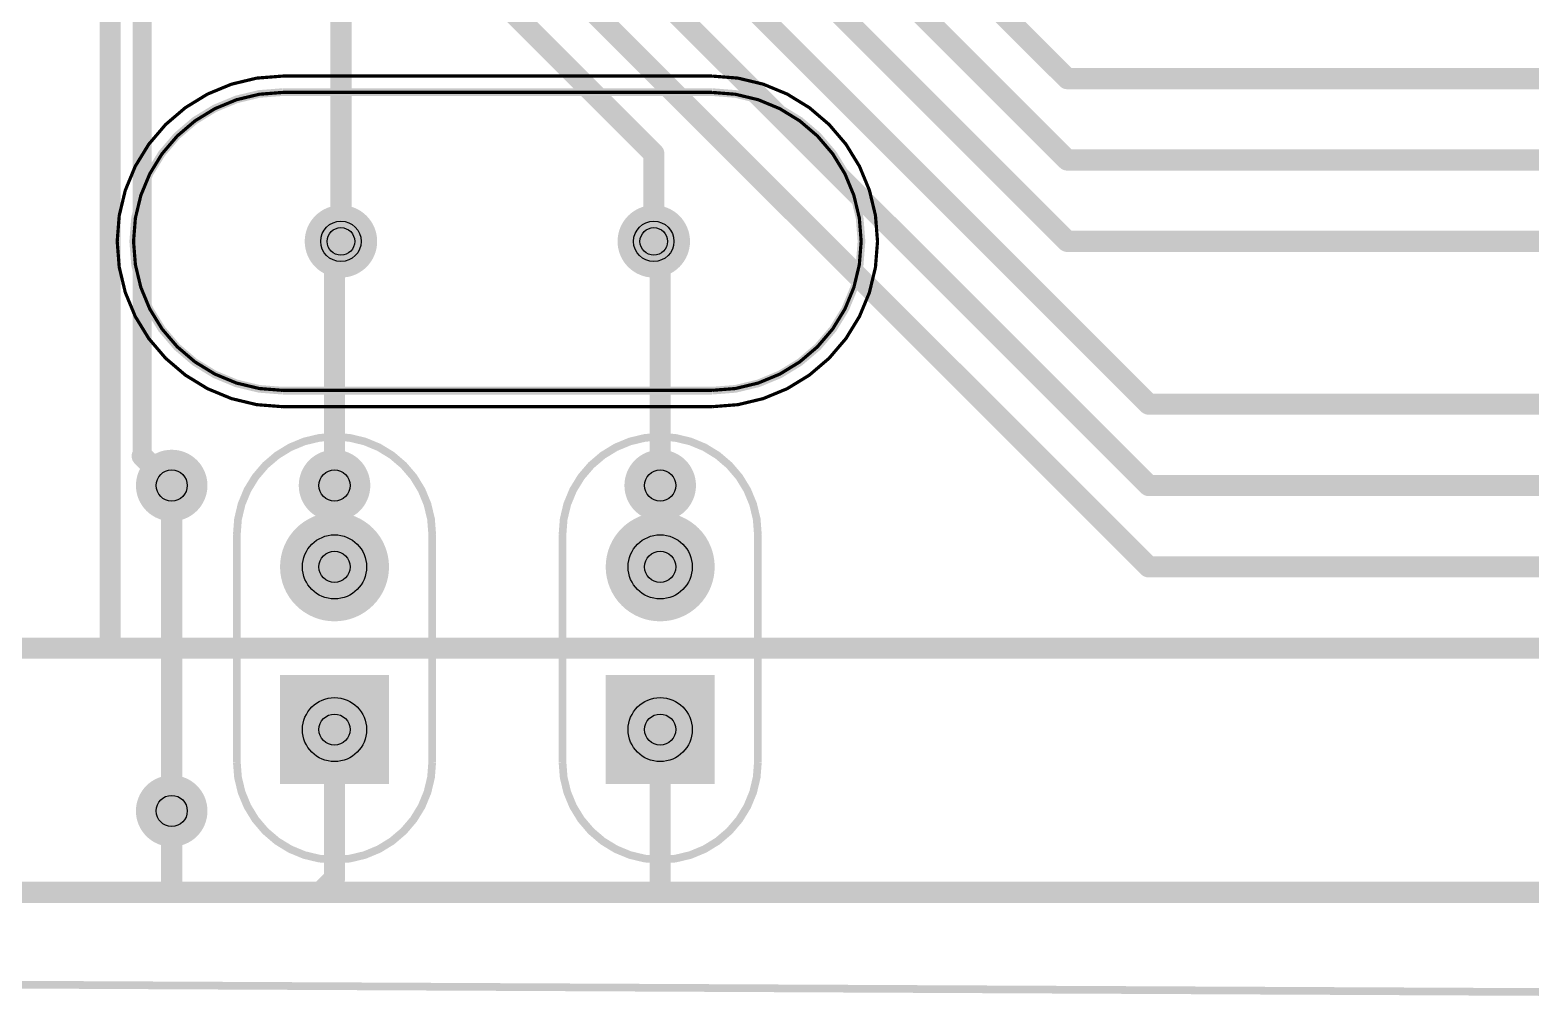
# Model space of a CAD drawing. Extents: x -0.1 to 82.8, y -0.1 to 80.9.
# Drawn here: x 36 to 59.41, y -0.06 to 15.13 of the extents above; entities that cross this region are included whole.
import ezdxf

# ---------------------------------------------------------------- set-up
doc = ezdxf.new("R2010")
doc.units = 0
for name, color, linetype in [('Contorno_da_Placa', 21, 'CONTINUOUS'), ('Furação_Inferior', 12, 'CONTINUOUS'), ('Furação_Superior', 11, 'CONTINUOUS'), ('Inferior', 10, 'CONTINUOUS'), ('Montagem_Inferior', 19, 'CONTINUOUS'), ('Montagem_Superior', 2, 'CONTINUOUS'), ('Máscara_Inferior', 15, 'CONTINUOUS'), ('Máscara_Superior', 6, 'CONTINUOUS'), ('Serigrafia_Superior', 3, 'CONTINUOUS'), ('Superior', 9, 'CONTINUOUS'), ('Top_Comp_Outline', 4, 'CONTINUOUS'), ('Top_Courtyard', 5, 'CONTINUOUS'), ('Top_Terminals', 8, 'CONTINUOUS')]:
    doc.layers.add(name, color=color, linetype=linetype)

msp = doc.modelspace()

# ---------------------------------------------------------------- linework, layer by layer
at = {"layer": 'Contorno_da_Placa', "linetype": 'CONTINUOUS', "const_width": 0.12}
msp.add_lwpolyline([(0, 80.8033), (82.7633, 80.8033), (82.7633, 0), (0.1067, 0.3967), (0, 80.8033)], dxfattribs=at)
at = {"layer": 'Furação_Inferior'}
for centre, radius in [((40.8467, 11.8267), 0.315), ((45.7267, 11.8267), 0.315), ((38.2067, 8.0167), 0.2428), ((40.7467, 8.0167), 0.2428), ((45.8267, 8.0167), 0.2428), ((40.7467, 6.7467), 0.5), ((45.8267, 6.7467), 0.5), ((40.7467, 6.7467), 0.2428), ((45.8267, 6.7467), 0.2428), ((40.7467, 4.2067), 0.5), ((45.8267, 4.2067), 0.5), ((40.7467, 4.2067), 0.2428), ((45.8267, 4.2067), 0.2428), ((38.2067, 2.9367), 0.2428)]:
    msp.add_circle(centre, radius, dxfattribs=at)
at = {"layer": 'Furação_Superior'}
for centre, radius in [((40.8467, 11.8267), 0.315), ((45.7267, 11.8267), 0.315), ((38.2067, 8.0167), 0.2428), ((40.7467, 8.0167), 0.2428), ((45.8267, 8.0167), 0.2428), ((40.7467, 6.7467), 0.5), ((45.8267, 6.7467), 0.5), ((40.7467, 6.7467), 0.2428), ((45.8267, 6.7467), 0.2428), ((40.7467, 4.2067), 0.5), ((45.8267, 4.2067), 0.5), ((40.7467, 4.2067), 0.2428), ((45.8267, 4.2067), 0.2428), ((38.2067, 2.9367), 0.2428)]:
    msp.add_circle(centre, radius, dxfattribs=at)
at = {"layer": 'Inferior', "linetype": 'CONTINUOUS'}
for points, const_width in [([(40.5892, 11.8267, 1), (41.1042, 11.8267, 1), (40.5892, 11.8267, 1)], 0.515), ([(45.4692, 11.8267, 1), (45.9842, 11.8267, 1), (45.4692, 11.8267, 1)], 0.515), ([(37.9527, 8.0167, 1), (38.4607, 8.0167, 1), (37.9527, 8.0167, 1)], 0.508), ([(40.4927, 8.0167, 1), (41.0007, 8.0167, 1), (40.4927, 8.0167, 1)], 0.508), ([(45.5727, 8.0167, 1), (46.0807, 8.0167, 1), (45.5727, 8.0167, 1)], 0.508), ([(38.1242, 8.0167, 1), (38.2892, 8.0167, 1), (38.1242, 8.0167, 1)], 0.165), ([(40.3467, 6.7467, 1), (41.1467, 6.7467, 1), (40.3467, 6.7467, 1)], 0.8), ([(45.4267, 6.7467, 1), (46.2267, 6.7467, 1), (45.4267, 6.7467, 1)], 0.8), ([(40.4927, 6.7467, 1), (41.0007, 6.7467, 1), (40.4927, 6.7467, 1)], 0.508), ([(45.5727, 6.7467, 1), (46.0807, 6.7467, 1), (45.5727, 6.7467, 1)], 0.508), ([(40.4927, 4.2067, 1), (41.0007, 4.2067, 1), (40.4927, 4.2067, 1)], 0.508), ([(45.5727, 4.2067, 1), (46.0807, 4.2067, 1), (45.5727, 4.2067, 1)], 0.508), ([(37.9527, 2.9367, 1), (38.4607, 2.9367, 1), (37.9527, 2.9367, 1)], 0.508), ([(38.1242, 2.9367, 1), (38.2892, 2.9367, 1), (38.1242, 2.9367, 1)], 0.165)]:
    msp.add_lwpolyline(points, format="xyb", dxfattribs=dict(at, const_width=const_width))
at = {"layer": 'Inferior', "linetype": 'CONTINUOUS', "const_width": 0.33}
msp.add_lwpolyline([(38.2067, 2.9367), (38.2067, 8.0167)], dxfattribs=at)
at = {"layer": 'Inferior'}
for points in [[(39.9467, 5.0067), (41.5467, 5.0067), (39.9467, 3.4067), (41.5467, 3.4067)], [(45.0267, 5.0067), (46.6267, 5.0067), (45.0267, 3.4067), (46.6267, 3.4067)]]:
    msp.add_solid(points, dxfattribs=at)
at = {"layer": 'Montagem_Inferior', "linetype": 'CONTINUOUS', "const_width": 0.12}
msp.add_lwpolyline([(0, 80.8033), (82.7633, 80.8033), (82.7633, 0), (0.1067, 0.3967), (0, 80.8033)], dxfattribs=at)
at = {"layer": 'Montagem_Superior', "linetype": 'CONTINUOUS', "const_width": 0.12}
for points in [[(0, 80.8033), (82.7633, 80.8033), (82.7633, 0), (0.1067, 0.3967), (0, 80.8033)], [(39.9367, 14.1567), (39.5722, 14.128), (39.2167, 14.0426), (38.8789, 13.9027), (38.5671, 13.7117), (38.2891, 13.4742), (38.0517, 13.1962), (37.8606, 12.8845), (37.7207, 12.5467), (37.6354, 12.1912), (37.6067, 11.8267), (37.6354, 11.4622), (37.7207, 11.1067), (37.8606, 10.7689), (38.0517, 10.4571), (38.2891, 10.1791), (38.5671, 9.9417), (38.8789, 9.7506), (39.2167, 9.6107), (39.5722, 9.5254), (39.9367, 9.4967)], [(39.9367, 14.1567), (46.6367, 14.1567)], [(46.6367, 9.4967), (47.0012, 9.5254), (47.3567, 9.6107), (47.6945, 9.7506), (48.0062, 9.9417), (48.2842, 10.1791), (48.5217, 10.4571), (48.7127, 10.7689), (48.8526, 11.1067), (48.938, 11.4622), (48.9667, 11.8267), (48.938, 12.1912), (48.8526, 12.5467), (48.7127, 12.8845), (48.5217, 13.1962), (48.2842, 13.4742), (48.0062, 13.7117), (47.6945, 13.9027), (47.3567, 14.0426), (47.0012, 14.128), (46.6367, 14.1567)], [(39.9367, 9.4967), (46.6367, 9.4967)]]:
    msp.add_lwpolyline(points, dxfattribs=at)
at = {"layer": 'Máscara_Inferior', "linetype": 'CONTINUOUS'}
for points, const_width in [([(40.5642, 11.8267, 1), (41.1292, 11.8267, 1), (40.5642, 11.8267, 1)], 0.565), ([(45.4442, 11.8267, 1), (46.0092, 11.8267, 1), (45.4442, 11.8267, 1)], 0.565), ([(37.9277, 8.0167, 1), (38.4857, 8.0167, 1), (37.9277, 8.0167, 1)], 0.558), ([(40.4677, 8.0167, 1), (41.0257, 8.0167, 1), (40.4677, 8.0167, 1)], 0.558), ([(45.5477, 8.0167, 1), (46.1057, 8.0167, 1), (45.5477, 8.0167, 1)], 0.558), ([(40.3217, 6.7467, 1), (41.1717, 6.7467, 1), (40.3217, 6.7467, 1)], 0.85), ([(45.4017, 6.7467, 1), (46.2517, 6.7467, 1), (45.4017, 6.7467, 1)], 0.85), ([(40.4677, 6.7467, 1), (41.0257, 6.7467, 1), (40.4677, 6.7467, 1)], 0.558), ([(45.5477, 6.7467, 1), (46.1057, 6.7467, 1), (45.5477, 6.7467, 1)], 0.558), ([(40.4677, 4.2067, 1), (41.0257, 4.2067, 1), (40.4677, 4.2067, 1)], 0.558), ([(45.5477, 4.2067, 1), (46.1057, 4.2067, 1), (45.5477, 4.2067, 1)], 0.558), ([(37.9277, 2.9367, 1), (38.4857, 2.9367, 1), (37.9277, 2.9367, 1)], 0.558)]:
    msp.add_lwpolyline(points, format="xyb", dxfattribs=dict(at, const_width=const_width))
at = {"layer": 'Máscara_Inferior'}
for points in [[(39.8967, 5.0567), (41.5967, 5.0567), (39.8967, 3.3567), (41.5967, 3.3567)], [(44.9767, 5.0567), (46.6767, 5.0567), (44.9767, 3.3567), (46.6767, 3.3567)]]:
    msp.add_solid(points, dxfattribs=at)
at = {"layer": 'Máscara_Superior', "linetype": 'CONTINUOUS'}
for points, const_width in [([(40.5642, 11.8267, 1), (41.1292, 11.8267, 1), (40.5642, 11.8267, 1)], 0.565), ([(45.4442, 11.8267, 1), (46.0092, 11.8267, 1), (45.4442, 11.8267, 1)], 0.565), ([(37.9277, 8.0167, 1), (38.4857, 8.0167, 1), (37.9277, 8.0167, 1)], 0.558), ([(40.4677, 8.0167, 1), (41.0257, 8.0167, 1), (40.4677, 8.0167, 1)], 0.558), ([(45.5477, 8.0167, 1), (46.1057, 8.0167, 1), (45.5477, 8.0167, 1)], 0.558), ([(40.3217, 6.7467, 1), (41.1717, 6.7467, 1), (40.3217, 6.7467, 1)], 0.85), ([(45.4017, 6.7467, 1), (46.2517, 6.7467, 1), (45.4017, 6.7467, 1)], 0.85), ([(40.4677, 6.7467, 1), (41.0257, 6.7467, 1), (40.4677, 6.7467, 1)], 0.558), ([(45.5477, 6.7467, 1), (46.1057, 6.7467, 1), (45.5477, 6.7467, 1)], 0.558), ([(40.4677, 4.2067, 1), (41.0257, 4.2067, 1), (40.4677, 4.2067, 1)], 0.558), ([(45.5477, 4.2067, 1), (46.1057, 4.2067, 1), (45.5477, 4.2067, 1)], 0.558), ([(37.9277, 2.9367, 1), (38.4857, 2.9367, 1), (37.9277, 2.9367, 1)], 0.558)]:
    msp.add_lwpolyline(points, format="xyb", dxfattribs=dict(at, const_width=const_width))
at = {"layer": 'Máscara_Superior'}
for points in [[(39.8967, 5.0567), (41.5967, 5.0567), (39.8967, 3.3567), (41.5967, 3.3567)], [(44.9767, 5.0567), (46.6767, 5.0567), (44.9767, 3.3567), (46.6767, 3.3567)]]:
    msp.add_solid(points, dxfattribs=at)
at = {"layer": 'Serigrafia_Superior', "linetype": 'CONTINUOUS', "const_width": 0.12}
for points in [[(39.9367, 14.1567), (39.5722, 14.128), (39.2167, 14.0426), (38.8789, 13.9027), (38.5671, 13.7117), (38.2891, 13.4742), (38.0517, 13.1962), (37.8606, 12.8845), (37.7207, 12.5467), (37.6354, 12.1912), (37.6067, 11.8267), (37.6354, 11.4622), (37.7207, 11.1067), (37.8606, 10.7689), (38.0517, 10.4571), (38.2891, 10.1791), (38.5671, 9.9417), (38.8789, 9.7506), (39.2167, 9.6107), (39.5722, 9.5254), (39.9367, 9.4967)], [(39.9367, 14.1567), (46.6367, 14.1567)], [(46.6367, 9.4967), (47.0012, 9.5254), (47.3567, 9.6107), (47.6945, 9.7506), (48.0062, 9.9417), (48.2842, 10.1791), (48.5217, 10.4571), (48.7127, 10.7689), (48.8526, 11.1067), (48.938, 11.4622), (48.9667, 11.8267), (48.938, 12.1912), (48.8526, 12.5467), (48.7127, 12.8845), (48.5217, 13.1962), (48.2842, 13.4742), (48.0062, 13.7117), (47.6945, 13.9027), (47.3567, 14.0426), (47.0012, 14.128), (46.6367, 14.1567)], [(39.9367, 9.4967), (46.6367, 9.4967)], [(42.2707, 7.2531), (42.2521, 7.4917), (42.1965, 7.7244), (42.105, 7.9456), (41.9801, 8.1497), (41.8248, 8.3318), (41.6429, 8.4872), (41.439, 8.6124), (41.2179, 8.704), (40.9852, 8.7599), (40.7467, 8.7787), (40.5081, 8.7599), (40.2754, 8.704), (40.0544, 8.6124), (39.8504, 8.4872), (39.6685, 8.3318), (39.5132, 8.1497), (39.3883, 7.9456), (39.2969, 7.7244), (39.2412, 7.4917), (39.2227, 7.2531)], [(47.3507, 7.2531), (47.3321, 7.4917), (47.2765, 7.7244), (47.185, 7.9456), (47.0601, 8.1497), (46.9048, 8.3318), (46.7229, 8.4872), (46.519, 8.6124), (46.2979, 8.704), (46.0652, 8.7599), (45.8267, 8.7787), (45.5881, 8.7599), (45.3554, 8.704), (45.1344, 8.6124), (44.9304, 8.4872), (44.7485, 8.3318), (44.5932, 8.1497), (44.4683, 7.9456), (44.3769, 7.7244), (44.3212, 7.4917), (44.3027, 7.2531)], [(39.2227, 3.7002), (39.2227, 7.2531)], [(42.2707, 3.7002), (42.2707, 7.2531)], [(44.3027, 3.7002), (44.3027, 7.2531)], [(47.3507, 3.7002), (47.3507, 7.2531)], [(39.2227, 3.7002), (39.2412, 3.4616), (39.2969, 3.2289), (39.3883, 3.0077), (39.5132, 2.8036), (39.6685, 2.6216), (39.8504, 2.4661), (40.0544, 2.341), (40.2754, 2.2494), (40.5081, 2.1935), (40.7467, 2.1747), (40.9852, 2.1935), (41.2179, 2.2494), (41.439, 2.341), (41.6429, 2.4661), (41.8248, 2.6216), (41.9801, 2.8036), (42.105, 3.0077), (42.1965, 3.2289), (42.2521, 3.4616), (42.2707, 3.7002)], [(44.3027, 3.7002), (44.3212, 3.4616), (44.3769, 3.2289), (44.4683, 3.0077), (44.5932, 2.8036), (44.7485, 2.6216), (44.9304, 2.4661), (45.1344, 2.341), (45.3554, 2.2494), (45.5881, 2.1935), (45.8267, 2.1747), (46.0652, 2.1935), (46.2979, 2.2494), (46.519, 2.341), (46.7229, 2.4661), (46.9048, 2.6216), (47.0601, 2.8036), (47.185, 3.0077), (47.2765, 3.2289), (47.3321, 3.4616), (47.3507, 3.7002)]]:
    msp.add_lwpolyline(points, dxfattribs=at)
at = {"layer": 'Superior', "linetype": 'CONTINUOUS'}
for points, const_width in [([(37.7467, 8.4767), (37.7467, 32.1417)], 0.3), ([(37.2467, 31.3917), (37.2467, 5.4767)], 0.33), ([(41.7467, 24.7967), (52.1767, 14.3667)], 0.33), ([(41.2467, 24.0267), (52.1767, 13.0967)], 0.33), ([(40.7467, 23.2567), (52.1767, 11.8267)], 0.33), ([(53.4467, 9.2867), (40.2467, 22.4867)], 0.33), ([(39.7467, 21.7167), (53.4467, 8.0167)], 0.33), ([(53.4467, 6.7467), (39.2467, 20.9467)], 0.33), ([(38.7467, 20.1767), (45.7267, 13.1967)], 0.33), ([(40.8467, 16.8067), (40.8467, 11.8267)], 0.33), ([(52.1767, 14.3667), (67.4167, 14.3667)], 0.33), ([(45.7267, 13.1967), (45.7267, 11.8267)], 0.33), ([(52.1767, 13.0967), (66.1467, 13.0967)], 0.33), ([(40.7467, 11.7267), (40.8467, 11.8267)], 0.33), ([(45.8267, 11.7267), (45.7267, 11.8267)], 0.33), ([(52.1767, 11.8267), (64.8767, 11.8267)], 0.33), ([(40.7467, 8.0167), (40.7467, 11.7267)], 0.33), ([(45.8267, 8.0167), (45.8267, 11.7267)], 0.33), ([(67.4167, 9.2867), (53.4467, 9.2867)], 0.33), ([(38.2067, 8.0167), (37.7467, 8.4767)], 0.33), ([(40.7467, 8.0167), (40.7467, 6.7467)], 0.33), ([(45.8267, 6.7467), (45.8267, 8.0167)], 0.33), ([(53.4467, 8.0167), (68.6867, 8.0167)], 0.33), ([(71.2267, 6.7467), (53.4467, 6.7467)], 0.33), ([(7.7267, 5.4767), (37.2467, 5.4767)], 0.33), ([(37.2467, 5.4767), (72.4967, 5.4767)], 0.33), ([(40.7467, 4.2067), (40.7467, 1.8872)], 0.33), ([(45.8267, 4.2067), (45.8267, 1.6667)], 0.33), ([(38.2067, 2.9367), (38.2067, 1.6667)], 0.33), ([(40.7467, 1.8872), (40.5262, 1.6667)], 0.33), ([(32.5667, 1.6667), (38.2067, 1.6667)], 0.33), ([(38.2067, 1.6667), (40.5262, 1.6667)], 0.33), ([(40.5262, 1.6667), (45.8267, 1.6667)], 0.33), ([(45.8267, 1.6667), (72.4967, 1.6667)], 0.33)]:
    msp.add_lwpolyline(points, dxfattribs=dict(at, const_width=const_width))
for points, const_width in [([(52.0942, 14.3667, 1), (52.2592, 14.3667, 1), (52.0942, 14.3667, 1)], 0.165), ([(52.0942, 14.3667, 1), (52.2592, 14.3667, 1), (52.0942, 14.3667, 1)], 0.165), ([(45.6442, 13.1967, 1), (45.8092, 13.1967, 1), (45.6442, 13.1967, 1)], 0.165), ([(45.6442, 13.1967, 1), (45.8092, 13.1967, 1), (45.6442, 13.1967, 1)], 0.165), ([(52.0942, 13.0967, 1), (52.2592, 13.0967, 1), (52.0942, 13.0967, 1)], 0.165), ([(52.0942, 13.0967, 1), (52.2592, 13.0967, 1), (52.0942, 13.0967, 1)], 0.165), ([(40.5892, 11.8267, 1), (41.1042, 11.8267, 1), (40.5892, 11.8267, 1)], 0.515), ([(45.4692, 11.8267, 1), (45.9842, 11.8267, 1), (45.4692, 11.8267, 1)], 0.515), ([(40.7642, 11.8267, 1), (40.9292, 11.8267, 1), (40.7642, 11.8267, 1)], 0.165), ([(40.7642, 11.8267, 1), (40.9292, 11.8267, 1), (40.7642, 11.8267, 1)], 0.165), ([(45.6442, 11.8267, 1), (45.8092, 11.8267, 1), (45.6442, 11.8267, 1)], 0.165), ([(45.6442, 11.8267, 1), (45.8092, 11.8267, 1), (45.6442, 11.8267, 1)], 0.165), ([(52.0942, 11.8267, 1), (52.2592, 11.8267, 1), (52.0942, 11.8267, 1)], 0.165), ([(52.0942, 11.8267, 1), (52.2592, 11.8267, 1), (52.0942, 11.8267, 1)], 0.165), ([(40.6642, 11.7267, 1), (40.8292, 11.7267, 1), (40.6642, 11.7267, 1)], 0.165), ([(40.6642, 11.7267, 1), (40.8292, 11.7267, 1), (40.6642, 11.7267, 1)], 0.165), ([(45.7442, 11.7267, 1), (45.9092, 11.7267, 1), (45.7442, 11.7267, 1)], 0.165), ([(45.7442, 11.7267, 1), (45.9092, 11.7267, 1), (45.7442, 11.7267, 1)], 0.165), ([(53.3642, 9.2867, 1), (53.5292, 9.2867, 1), (53.3642, 9.2867, 1)], 0.165), ([(53.3642, 9.2867, 1), (53.5292, 9.2867, 1), (53.3642, 9.2867, 1)], 0.165), ([(37.6642, 8.4767, 1), (37.8292, 8.4767, 1), (37.6642, 8.4767, 1)], 0.165), ([(37.6717, 8.4767, 1), (37.8217, 8.4767, 1), (37.6717, 8.4767, 1)], 0.15), ([(37.9527, 8.0167, 1), (38.4607, 8.0167, 1), (37.9527, 8.0167, 1)], 0.508), ([(40.4927, 8.0167, 1), (41.0007, 8.0167, 1), (40.4927, 8.0167, 1)], 0.508), ([(45.5727, 8.0167, 1), (46.0807, 8.0167, 1), (45.5727, 8.0167, 1)], 0.508), ([(38.1242, 8.0167, 1), (38.2892, 8.0167, 1), (38.1242, 8.0167, 1)], 0.165), ([(40.6642, 8.0167, 1), (40.8292, 8.0167, 1), (40.6642, 8.0167, 1)], 0.165), ([(40.6642, 8.0167, 1), (40.8292, 8.0167, 1), (40.6642, 8.0167, 1)], 0.165), ([(45.7442, 8.0167, 1), (45.9092, 8.0167, 1), (45.7442, 8.0167, 1)], 0.165), ([(45.7442, 8.0167, 1), (45.9092, 8.0167, 1), (45.7442, 8.0167, 1)], 0.165), ([(53.3642, 8.0167, 1), (53.5292, 8.0167, 1), (53.3642, 8.0167, 1)], 0.165), ([(53.3642, 8.0167, 1), (53.5292, 8.0167, 1), (53.3642, 8.0167, 1)], 0.165), ([(40.3467, 6.7467, 1), (41.1467, 6.7467, 1), (40.3467, 6.7467, 1)], 0.8), ([(45.4267, 6.7467, 1), (46.2267, 6.7467, 1), (45.4267, 6.7467, 1)], 0.8), ([(40.4927, 6.7467, 1), (41.0007, 6.7467, 1), (40.4927, 6.7467, 1)], 0.508), ([(45.5727, 6.7467, 1), (46.0807, 6.7467, 1), (45.5727, 6.7467, 1)], 0.508), ([(40.6642, 6.7467, 1), (40.8292, 6.7467, 1), (40.6642, 6.7467, 1)], 0.165), ([(45.7442, 6.7467, 1), (45.9092, 6.7467, 1), (45.7442, 6.7467, 1)], 0.165), ([(53.3642, 6.7467, 1), (53.5292, 6.7467, 1), (53.3642, 6.7467, 1)], 0.165), ([(53.3642, 6.7467, 1), (53.5292, 6.7467, 1), (53.3642, 6.7467, 1)], 0.165), ([(37.1642, 5.4767, 1), (37.3292, 5.4767, 1), (37.1642, 5.4767, 1)], 0.165), ([(37.1642, 5.4767, 1), (37.3292, 5.4767, 1), (37.1642, 5.4767, 1)], 0.165), ([(37.1642, 5.4767, 1), (37.3292, 5.4767, 1), (37.1642, 5.4767, 1)], 0.165), ([(40.4927, 4.2067, 1), (41.0007, 4.2067, 1), (40.4927, 4.2067, 1)], 0.508), ([(45.5727, 4.2067, 1), (46.0807, 4.2067, 1), (45.5727, 4.2067, 1)], 0.508), ([(40.6642, 4.2067, 1), (40.8292, 4.2067, 1), (40.6642, 4.2067, 1)], 0.165), ([(45.7442, 4.2067, 1), (45.9092, 4.2067, 1), (45.7442, 4.2067, 1)], 0.165), ([(37.9527, 2.9367, 1), (38.4607, 2.9367, 1), (37.9527, 2.9367, 1)], 0.508), ([(38.1242, 2.9367, 1), (38.2892, 2.9367, 1), (38.1242, 2.9367, 1)], 0.165), ([(40.6642, 1.8872, 1), (40.8292, 1.8872, 1), (40.6642, 1.8872, 1)], 0.165), ([(40.6642, 1.8872, 1), (40.8292, 1.8872, 1), (40.6642, 1.8872, 1)], 0.165), ([(38.1242, 1.6667, 1), (38.2892, 1.6667, 1), (38.1242, 1.6667, 1)], 0.165), ([(38.1242, 1.6667, 1), (38.2892, 1.6667, 1), (38.1242, 1.6667, 1)], 0.165), ([(38.1242, 1.6667, 1), (38.2892, 1.6667, 1), (38.1242, 1.6667, 1)], 0.165), ([(40.4437, 1.6667, 1), (40.6087, 1.6667, 1), (40.4437, 1.6667, 1)], 0.165), ([(40.4437, 1.6667, 1), (40.6087, 1.6667, 1), (40.4437, 1.6667, 1)], 0.165), ([(40.4437, 1.6667, 1), (40.6087, 1.6667, 1), (40.4437, 1.6667, 1)], 0.165), ([(45.7442, 1.6667, 1), (45.9092, 1.6667, 1), (45.7442, 1.6667, 1)], 0.165), ([(45.7442, 1.6667, 1), (45.9092, 1.6667, 1), (45.7442, 1.6667, 1)], 0.165), ([(45.7442, 1.6667, 1), (45.9092, 1.6667, 1), (45.7442, 1.6667, 1)], 0.165)]:
    msp.add_lwpolyline(points, format="xyb", dxfattribs=dict(at, const_width=const_width))
at = {"layer": 'Superior'}
for points in [[(39.9467, 5.0067), (41.5467, 5.0067), (39.9467, 3.4067), (41.5467, 3.4067)], [(45.0267, 5.0067), (46.6267, 5.0067), (45.0267, 3.4067), (46.6267, 3.4067)]]:
    msp.add_solid(points, dxfattribs=at)
at = {"layer": 'Top_Comp_Outline', "linetype": 'CONTINUOUS', "const_width": 0.05}
for points in [[(39.9367, 14.1517), (39.573, 14.123), (39.2182, 14.0379), (38.8811, 13.8983), (38.5701, 13.7076), (38.2926, 13.4707), (38.0557, 13.1933), (37.8651, 12.8822), (37.7255, 12.5451), (37.6403, 12.1904), (37.6117, 11.8267), (37.6403, 11.463), (37.7255, 11.1082), (37.8651, 10.7711), (38.0557, 10.4601), (38.2926, 10.1826), (38.5701, 9.9457), (38.8811, 9.7551), (39.2182, 9.6155), (39.573, 9.5303), (39.9367, 9.5017)], [(39.9367, 14.1517), (46.6367, 14.1517)], [(46.6367, 9.5017), (47.0004, 9.5303), (47.3551, 9.6155), (47.6922, 9.7551), (48.0033, 9.9457), (48.2807, 10.1826), (48.5176, 10.4601), (48.7083, 10.7711), (48.8479, 11.1082), (48.933, 11.463), (48.9617, 11.8267), (48.933, 12.1904), (48.8479, 12.5451), (48.7083, 12.8822), (48.5176, 13.1933), (48.2807, 13.4707), (48.0033, 13.7076), (47.6922, 13.8983), (47.3551, 14.0379), (47.0004, 14.123), (46.6367, 14.1517)], [(39.9367, 9.5017), (46.6367, 9.5017)]]:
    msp.add_lwpolyline(points, dxfattribs=at)
at = {"layer": 'Top_Courtyard', "linetype": 'CONTINUOUS', "const_width": 0.05}
for points in [[(39.9367, 14.4067), (39.5331, 14.3749), (39.1394, 14.2804), (38.7654, 14.1255), (38.4202, 13.9139), (38.1123, 13.651), (37.8494, 13.3432), (37.6379, 12.998), (37.4829, 12.6239), (37.3884, 12.2303), (37.3567, 11.8267), (37.3884, 11.4231), (37.4829, 11.0294), (37.6379, 10.6554), (37.8494, 10.3102), (38.1123, 10.0023), (38.4202, 9.7394), (38.7654, 9.5279), (39.1394, 9.3729), (39.5331, 9.2784), (39.9367, 9.2467)], [(39.9367, 14.4067), (46.6367, 14.4067)], [(46.6367, 9.2467), (47.0403, 9.2784), (47.4339, 9.3729), (47.808, 9.5279), (48.1532, 9.7394), (48.461, 10.0023), (48.7239, 10.3102), (48.9355, 10.6554), (49.0904, 11.0294), (49.1849, 11.4231), (49.2167, 11.8267), (49.1849, 12.2303), (49.0904, 12.6239), (48.9355, 12.998), (48.7239, 13.3432), (48.461, 13.651), (48.1532, 13.9139), (47.808, 14.1255), (47.4339, 14.2804), (47.0403, 14.3749), (46.6367, 14.4067)], [(39.9367, 9.2467), (46.6367, 9.2467)]]:
    msp.add_lwpolyline(points, dxfattribs=at)
at = {"layer": 'Top_Terminals'}
for centre in [(40.8467, 11.8267), (45.7267, 11.8267)]:
    msp.add_circle(centre, 0.215, dxfattribs=at)

doc.saveas('drawing.dxf')
